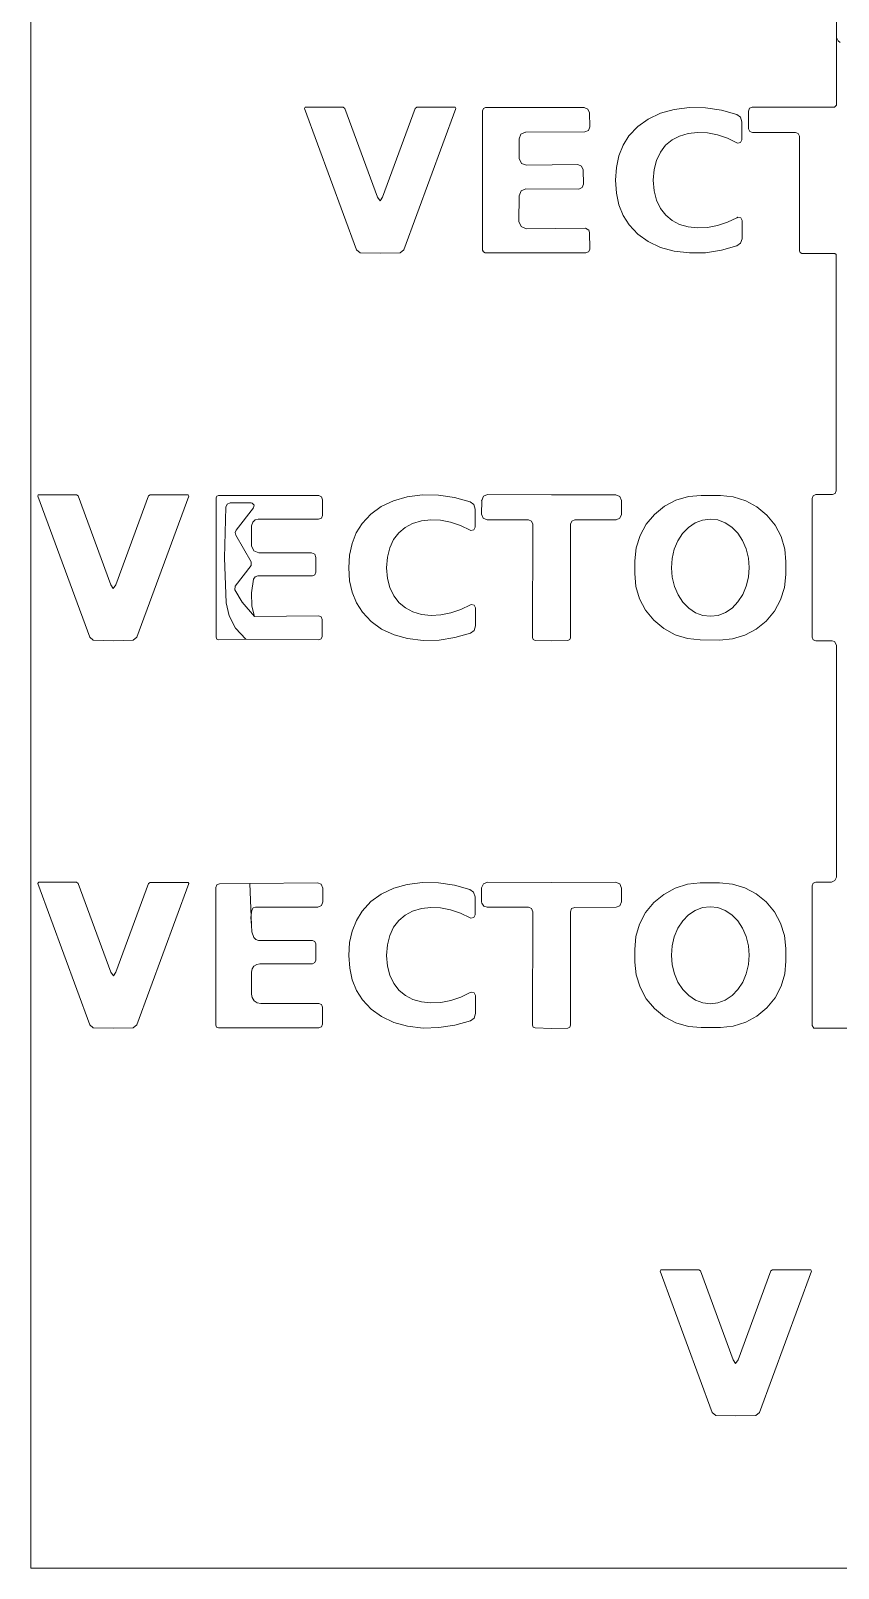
# Model space of a CAD drawing. Extents: x 0 to 650, y 0 to 488.
# Drawn here: x 0 to 127.1, y 0 to 242 of the extents above; entities that cross this region are included whole.
import ezdxf

# ---------------------------------------------------------------- set-up
doc = ezdxf.new("R2010")
doc.units = 0
doc.linetypes.add('Solid', pattern=[0])
doc.layers.add('Layer 1', color=7, linetype='Solid', lineweight=0)

msp = doc.modelspace()

# ---------------------------------------------------------------- linework, layer by layer
at = {"layer": 'Layer 1', "color": 9, "linetype": 'Solid', "lineweight": 0}
for p, q in [((126.91, 326.79), (126.87, 240.97)), ((126.87, 240.97), (126.86, 230.29)), ((43.19, 229.98), (43.09, 229.79)), ((43.22, 229.99), (43.19, 229.98)), ((49.19, 229.98), (43.22, 229.99)), ((49.45, 229.8), (49.19, 229.98)), ((60.81, 229.98), (60.55, 229.8)), ((66.79, 229.98), (60.81, 229.98)), ((66.81, 229.98), (66.79, 229.98)), ((66.92, 229.78), (66.81, 229.98)), ((87.13, 229.94), (71.6, 229.92)), ((87.73, 229.7), (87.13, 229.94)), ((103.71, 229.94), (101.28, 229.64)), ((106.22, 229.9), (103.71, 229.94)), ((113.6, 230.01), (113.16, 229.83)), ((126.57, 230.01), (113.6, 230.01)), ((126.86, 230.29), (126.57, 230.01)), ((43.09, 229.79), (51.27, 207.53)), ((54.6, 215.81), (49.45, 229.8)), ((60.55, 229.8), (55.39, 215.81)), ((58.72, 207.53), (66.92, 229.78)), ((71.26, 229.78), (71.12, 229.44)), ((71.12, 229.44), (71.12, 229.44)), ((71.12, 229.44), (71.13, 207.52)), ((71.6, 229.92), (71.26, 229.78)), ((87.98, 229.11), (87.73, 229.7)), ((88.03, 226.89), (87.98, 229.11)), ((97.19, 228.12), (95.56, 226.95)), ((99.15, 229.04), (97.19, 228.12)), ((101.28, 229.64), (99.15, 229.04)), ((108.73, 229.53), (106.22, 229.9)), ((111.17, 228.84), (108.73, 229.53)), ((111.75, 228.4), (111.17, 228.84)), ((111.97, 227.71), (111.75, 228.4)), ((111.98, 224.87), (111.97, 227.71)), ((113.16, 229.83), (112.98, 229.39)), ((112.98, 229.39), (112.98, 226.65)), ((76.89, 225.01), (77.18, 225.76)), ((77.18, 225.76), (77.92, 226.08)), ((77.92, 226.08), (77.93, 226.08)), ((77.93, 226.08), (87.24, 226.09)), ((87.24, 226.09), (87.8, 226.33)), ((87.24, 226.09), (87.24, 226.09)), ((87.8, 226.33), (88.03, 226.89)), ((94.18, 225.46), (93.27, 224)), ((95.56, 226.95), (94.18, 225.46)), ((100.97, 224.83), (102.13, 225.43)), ((102.13, 225.43), (103.51, 225.84)), ((103.51, 225.84), (104.98, 226.01)), ((104.98, 226.01), (106.54, 225.94)), ((106.54, 225.94), (108.12, 225.64)), ((108.12, 225.64), (109.68, 225.12)), ((109.68, 225.12), (111.18, 224.39)), ((112.98, 226.65), (112.99, 226.56)), ((112.99, 226.56), (113.2, 226.16)), ((113.2, 226.16), (113.63, 226)), ((113.63, 226), (120.42, 226)), ((120.42, 226), (120.84, 225.83)), ((120.84, 225.83), (121.01, 225.42)), ((121.01, 225.42), (121.01, 207.39)), ((76.92, 221.94), (76.89, 225.01)), ((93.27, 224), (92.6, 222.31)), ((98.51, 221.62), (99.13, 222.93)), ((99.13, 222.93), (99.96, 223.99)), ((99.96, 223.99), (100.97, 224.83)), ((111.18, 224.39), (111.31, 224.34)), ((111.31, 224.34), (111.77, 224.44)), ((111.77, 224.44), (111.98, 224.87)), ((76.92, 221.93), (76.92, 221.94)), ((77.26, 221.15), (76.92, 221.93)), ((78.05, 220.84), (77.26, 221.15)), ((86.12, 220.96), (78.05, 220.84)), ((86.72, 220.73), (86.12, 220.96)), ((86.98, 220.15), (86.72, 220.73)), ((92.2, 220.5), (92.07, 218.48)), ((92.6, 222.31), (92.2, 220.5)), ((98.15, 220.16), (98.51, 221.62)), ((86.84, 217.33), (87.05, 217.89)), ((87.05, 217.89), (86.98, 220.15)), ((92.07, 218.48), (92.21, 216.45)), ((98.02, 218.48), (98.15, 220.16)), ((98.15, 216.8), (98.02, 218.48)), ((55.03, 215.24), (54.6, 215.81)), ((55.39, 215.81), (55.04, 215.24)), ((76.85, 212.02), (76.89, 216.05)), ((76.89, 216.05), (77.2, 216.81)), ((77.2, 216.81), (77.95, 217.12)), ((77.95, 217.12), (86.27, 217.09)), ((86.27, 217.09), (86.28, 217.09)), ((86.28, 217.09), (86.84, 217.33)), ((92.21, 216.45), (92.61, 214.64)), ((98.52, 215.35), (98.15, 216.8)), ((55.04, 215.24), (55.03, 215.24)), ((92.61, 214.64), (93.28, 212.96)), ((99.14, 214.04), (98.52, 215.35)), ((99.98, 212.98), (99.14, 214.04)), ((77.19, 211.2), (76.85, 212.02)), ((76.85, 212.02), (76.85, 212.02)), ((78.01, 210.87), (77.19, 211.2)), ((87.32, 210.95), (78.01, 210.87)), ((87.88, 210.66), (87.32, 210.95)), ((87.99, 210.29), (87.88, 210.66)), ((93.28, 212.96), (94.2, 211.49)), ((94.2, 211.49), (95.58, 210.01)), ((100.99, 212.15), (99.98, 212.98)), ((102.15, 211.54), (100.99, 212.15)), ((103.52, 211.14), (102.15, 211.54)), ((105, 210.98), (103.52, 211.14)), ((106.56, 211.05), (105, 210.98)), ((108.14, 211.35), (106.56, 211.05)), ((109.7, 211.87), (108.14, 211.35)), ((111.19, 212.6), (109.7, 211.87)), ((111.32, 212.66), (111.19, 212.6)), ((111.79, 212.56), (111.32, 212.66)), ((112, 212.13), (111.79, 212.56)), ((111.99, 209.29), (112, 212.13)), ((88.02, 207.7), (87.99, 210.29)), ((95.58, 210.01), (97.22, 208.84)), ((97.22, 208.84), (99.17, 207.93)), ((108.76, 207.47), (111.19, 208.16)), ((111.19, 208.16), (111.77, 208.6)), ((111.77, 208.6), (111.99, 209.29)), ((51.27, 207.53), (51.84, 207.06)), ((51.84, 207.06), (55, 206.99)), ((55, 206.99), (58.15, 207.06)), ((58.15, 207.06), (58.72, 207.53)), ((71.13, 207.52), (71.13, 207.49)), ((71.13, 207.49), (71.27, 207.2)), ((71.27, 207.2), (71.57, 207.07)), ((71.57, 207.07), (87.4, 207.07)), ((87.4, 207.07), (87.79, 207.22)), ((87.79, 207.22), (88.01, 207.58)), ((88.01, 207.58), (88.02, 207.7)), ((99.17, 207.93), (101.3, 207.34)), ((101.3, 207.34), (103.74, 207.04)), ((103.74, 207.04), (106.25, 207.09)), ((106.25, 207.09), (108.76, 207.47)), ((121.01, 207.39), (121.13, 207.1)), ((121.13, 207.1), (121.42, 206.98)), ((121.42, 206.98), (126.62, 206.98)), ((126.62, 206.98), (126.82, 206.79)), ((126.82, 206.79), (126.82, 206.79)), ((126.82, 206.79), (126.82, 169.6)), ((126.82, 169.6), (126.64, 169.18)), ((1.19, 168.97), (1.09, 168.78)), ((1.09, 168.78), (9.28, 146.54)), ((1.22, 168.98), (1.19, 168.97)), ((7.19, 168.98), (1.22, 168.98)), ((7.45, 168.8), (7.19, 168.98)), ((12.6, 154.81), (7.45, 168.8)), ((18.54, 168.8), (13.4, 154.81)), ((16.72, 146.54), (24.91, 168.78)), ((18.8, 168.98), (18.54, 168.8)), ((24.78, 168.98), (18.8, 168.98)), ((24.8, 168.98), (24.78, 168.98)), ((24.91, 168.78), (24.8, 168.98)), ((29.3, 168.75), (29.19, 168.49)), ((29.19, 168.49), (29.19, 146.56)), ((29.56, 168.86), (29.3, 168.75)), ((45.27, 168.86), (29.56, 168.86)), ((45.34, 168.86), (45.27, 168.86)), ((45.77, 168.64), (45.34, 168.86)), ((45.94, 168.19), (45.77, 168.64)), ((45.94, 165.74), (45.94, 168.19)), ((55.18, 167.13), (53.55, 165.95)), ((57.13, 168.05), (55.18, 167.13)), ((59.26, 168.65), (57.13, 168.05)), ((61.7, 168.96), (59.26, 168.65)), ((64.2, 168.92), (61.7, 168.96)), ((66.71, 168.56), (64.2, 168.92)), ((69.16, 167.88), (66.71, 168.56)), ((69.74, 167.44), (69.16, 167.88)), ((69.96, 166.74), (69.74, 167.44)), ((71, 168.1), (70.99, 165.91)), ((71.26, 168.74), (71, 168.1)), ((71, 168.1), (71, 168.1)), ((71.9, 169), (71.26, 168.74)), ((82.01, 168.97), (71.9, 169)), ((92.11, 168.98), (82.01, 168.97)), ((92.75, 168.72), (92.11, 168.98)), ((93.01, 168.09), (92.75, 168.72)), ((93.01, 168.08), (93.01, 168.09)), ((93.01, 165.89), (93.01, 168.08)), ((99.79, 167.18), (98.21, 165.9)), ((101.59, 168.13), (99.79, 167.18)), ((103.54, 168.7), (101.59, 168.13)), ((105.57, 168.89), (103.54, 168.7)), ((108.59, 168.87), (105.57, 168.89)), ((110.61, 168.66), (108.59, 168.87)), ((112.56, 168.05), (110.61, 168.66)), ((114.34, 167.08), (112.56, 168.05)), ((115.91, 165.78), (114.34, 167.08)), ((123.19, 168.82), (123.01, 168.38)), ((123.01, 168.38), (123.01, 146.56)), ((123.63, 169), (123.19, 168.82)), ((126.22, 169), (123.63, 169)), ((126.64, 169.18), (126.22, 169)), ((34.77, 164.07), (34.97, 164.69)), ((34.97, 164.69), (35.35, 165.01)), ((35.35, 165.01), (35.82, 165.12)), ((35.82, 165.12), (45.32, 165.12)), ((45.32, 165.12), (45.76, 165.3)), ((45.76, 165.3), (45.94, 165.74)), ((53.55, 165.95), (52.17, 164.46)), ((60.12, 164.45), (61.5, 164.86)), ((61.5, 164.86), (62.97, 165.03)), ((62.97, 165.03), (64.53, 164.96)), ((64.53, 164.96), (66.11, 164.67)), ((66.11, 164.67), (67.67, 164.15)), ((69.97, 163.9), (69.96, 166.74)), ((70.99, 165.91), (71.24, 165.31)), ((71.24, 165.31), (71.85, 165.05)), ((71.85, 165.05), (78.36, 165.04)), ((78.36, 165.04), (78.84, 164.84)), ((78.84, 164.84), (79.04, 164.36)), ((84.97, 164.36), (85.17, 164.84)), ((85.17, 164.84), (85.65, 165.04)), ((85.65, 165.04), (85.65, 165.04)), ((85.65, 165.04), (92.16, 165.04)), ((92.16, 165.04), (92.76, 165.29)), ((92.16, 165.04), (92.16, 165.04)), ((92.76, 165.29), (93.01, 165.89)), ((98.21, 165.9), (96.91, 164.34)), ((105.77, 165), (104.62, 164.56)), ((106.96, 165.15), (105.77, 165)), ((108.16, 165.01), (106.96, 165.15)), ((109.31, 164.58), (108.16, 165.01)), ((117.19, 164.2), (115.91, 165.78)), ((34.77, 160.96), (34.77, 164.07)), ((51.26, 163), (50.59, 161.31)), ((52.17, 164.46), (51.26, 163)), ((57.13, 161.94), (57.96, 163)), ((57.96, 163), (58.97, 163.84)), ((58.97, 163.84), (60.12, 164.45)), ((67.67, 164.15), (69.17, 163.43)), ((69.17, 163.43), (69.3, 163.37)), ((69.3, 163.37), (69.77, 163.47)), ((69.77, 163.47), (69.97, 163.9)), ((79.04, 164.36), (79.01, 146.49)), ((84.97, 146.48), (84.97, 164.36)), ((95.94, 162.55), (95.33, 160.61)), ((96.91, 164.34), (95.94, 162.55)), ((102.64, 162.89), (101.88, 161.73)), ((103.56, 163.85), (102.64, 162.89)), ((104.62, 164.56), (103.56, 163.85)), ((110.37, 163.87), (109.31, 164.58)), ((111.31, 162.92), (110.37, 163.87)), ((112.07, 161.77), (111.31, 162.92)), ((118.13, 162.39), (117.19, 164.2)), ((118.71, 160.44), (118.13, 162.39)), ((35.1, 160.15), (34.77, 160.96)), ((35.91, 159.82), (35.1, 160.15)), ((44.22, 159.82), (35.91, 159.82)), ((44.71, 159.62), (44.22, 159.82)), ((50.59, 161.31), (50.2, 159.49)), ((56.15, 159.17), (56.51, 160.62)), ((56.51, 160.62), (57.13, 161.94)), ((95.33, 160.61), (95.12, 158.58)), ((101.32, 160.41), (100.97, 158.97)), ((101.88, 161.73), (101.32, 160.41)), ((112.64, 160.45), (112.07, 161.77)), ((113, 159.01), (112.64, 160.45)), ((118.9, 158.42), (118.71, 160.44)), ((44.91, 159.13), (44.71, 159.62)), ((44.91, 156.8), (44.91, 159.13)), ((50.2, 159.49), (50.07, 157.47)), ((50.07, 157.47), (50.21, 155.45)), ((56.03, 157.49), (56.15, 159.17)), ((56.16, 155.81), (56.03, 157.49)), ((95.12, 158.58), (95.1, 156.58)), ((100.97, 158.97), (100.86, 157.48)), ((100.86, 157.48), (100.98, 155.99)), ((113.12, 157.52), (113, 159.01)), ((113.01, 156.03), (113.12, 157.52)), ((118.88, 156.42), (118.9, 158.42)), ((34.74, 153.54), (35.09, 155.68)), ((35.09, 155.68), (35.34, 156.06)), ((35.34, 156.06), (35.77, 156.21)), ((35.77, 156.21), (44.32, 156.21)), ((44.32, 156.21), (44.35, 156.21)), ((44.35, 156.21), (44.75, 156.39)), ((44.75, 156.39), (44.91, 156.8)), ((50.21, 155.45), (50.62, 153.64)), ((56.53, 154.36), (56.16, 155.81)), ((95.1, 156.58), (95.29, 154.56)), ((100.98, 155.99), (101.34, 154.55)), ((112.66, 154.59), (113.01, 156.03)), ((118.67, 154.39), (118.88, 156.42)), ((12.96, 154.24), (12.6, 154.81)), ((12.97, 154.24), (12.96, 154.24)), ((13.4, 154.81), (12.97, 154.24)), ((34.83, 151.47), (34.74, 153.54)), ((50.62, 153.64), (51.3, 151.95)), ((57.15, 153.05), (56.53, 154.36)), ((57.99, 151.99), (57.15, 153.05)), ((95.29, 154.56), (95.87, 152.61)), ((95.87, 152.61), (96.81, 150.8)), ((101.34, 154.55), (101.91, 153.23)), ((101.91, 153.23), (102.67, 152.08)), ((111.34, 152.11), (112.1, 153.27)), ((112.1, 153.27), (112.66, 154.59)), ((118.06, 152.45), (118.67, 154.39)), ((35.22, 149.84), (34.83, 151.47)), ((51.3, 151.95), (52.22, 150.49)), ((52.22, 150.49), (53.6, 149.01)), ((59.01, 151.16), (57.99, 151.99)), ((60.17, 150.56), (59.01, 151.16)), ((61.54, 150.15), (60.17, 150.56)), ((63.02, 149.99), (61.54, 150.15)), ((64.58, 150.07), (63.02, 149.99)), ((66.16, 150.38), (64.58, 150.07)), ((67.72, 150.9), (66.16, 150.38)), ((69.21, 151.64), (67.72, 150.9)), ((69.34, 151.69), (69.21, 151.64)), ((69.81, 151.6), (69.34, 151.69)), ((70.02, 151.17), (69.81, 151.6)), ((70.02, 148.33), (70.02, 151.17)), ((96.81, 150.8), (98.09, 149.22)), ((102.67, 152.08), (103.61, 151.13)), ((103.61, 151.13), (104.67, 150.42)), ((104.67, 150.42), (105.82, 149.99)), ((108.21, 150), (109.36, 150.44)), ((109.36, 150.44), (110.42, 151.15)), ((110.42, 151.15), (111.34, 152.11)), ((115.79, 149.1), (117.09, 150.66)), ((117.09, 150.66), (118.06, 152.45)), ((53.6, 149.01), (55.24, 147.85)), ((55.24, 147.85), (57.2, 146.94)), ((69.8, 147.63), (70.02, 148.33)), ((98.09, 149.22), (99.66, 147.92)), ((99.66, 147.92), (101.44, 146.95)), ((105.82, 149.99), (107.02, 149.85)), ((107.02, 149.85), (108.21, 150)), ((112.41, 146.87), (114.21, 147.82)), ((114.21, 147.82), (115.79, 149.1)), ((9.28, 146.54), (9.85, 146.07)), ((9.85, 146.07), (13, 146)), ((13, 146), (16.15, 146.07)), ((16.15, 146.07), (16.72, 146.54)), ((29.19, 146.56), (29.19, 146.55)), ((29.19, 146.55), (29.32, 146.25)), ((29.32, 146.25), (29.63, 146.14)), ((29.63, 146.14), (33.84, 146.27)), ((57.2, 146.94), (59.33, 146.35)), ((59.33, 146.35), (61.77, 146.06)), ((61.77, 146.06), (64.28, 146.11)), ((64.28, 146.11), (66.79, 146.49)), ((66.79, 146.49), (69.22, 147.19)), ((69.22, 147.19), (69.8, 147.63)), ((79.01, 146.49), (79.12, 146.19)), ((79.12, 146.19), (79.4, 146.04)), ((79.4, 146.04), (81.99, 145.99)), ((81.99, 145.99), (84.58, 146.04)), ((84.58, 146.04), (84.86, 146.19)), ((84.86, 146.19), (84.97, 146.48)), ((101.44, 146.95), (103.39, 146.34)), ((103.39, 146.34), (105.41, 146.13)), ((105.41, 146.13), (108.43, 146.11)), ((108.43, 146.11), (110.46, 146.3)), ((110.46, 146.3), (112.41, 146.87)), ((123.01, 146.56), (123.18, 146.16)), ((123.18, 146.16), (123.58, 145.99)), ((123.58, 145.99), (126.18, 145.99)), ((126.18, 145.99), (126.54, 145.88)), ((126.54, 145.88), (126.84, 145.33)), ((126.84, 145.33), (126.84, 108.78)), ((1.2, 107.97), (1.1, 107.78)), ((1.1, 107.78), (9.28, 85.54)), ((1.23, 107.98), (1.2, 107.97)), ((7.2, 107.98), (1.23, 107.98)), ((7.46, 107.8), (7.2, 107.98)), ((12.6, 93.81), (7.46, 107.8)), ((18.54, 107.79), (13.39, 93.81)), ((16.72, 85.54), (24.9, 107.77)), ((18.8, 107.97), (18.54, 107.79)), ((24.77, 107.97), (18.8, 107.97)), ((24.8, 107.97), (24.77, 107.97)), ((24.9, 107.77), (24.8, 107.97)), ((29.32, 107.56), (29.15, 107.16)), ((29.15, 107.16), (29.15, 85.5)), ((29.72, 107.73), (29.32, 107.56)), ((34.48, 107.78), (29.72, 107.73)), ((45.14, 107.9), (34.48, 107.78)), ((45.75, 107.66), (45.14, 107.9)), ((46, 107.06), (45.75, 107.66)), ((46, 104.9), (46, 107.06)), ((46, 107.06), (46, 107.06)), ((57.14, 107.03), (55.19, 106.11)), ((59.26, 107.63), (57.14, 107.03)), ((61.7, 107.94), (59.26, 107.63)), ((64.21, 107.9), (61.7, 107.94)), ((66.71, 107.53), (64.21, 107.9)), ((69.15, 106.85), (66.71, 107.53)), ((69.73, 106.41), (69.15, 106.85)), ((71.26, 107.72), (70.99, 107.09)), ((70.99, 107.09), (70.99, 107.09)), ((70.99, 107.09), (70.99, 104.9)), ((71.9, 107.98), (71.26, 107.72)), ((82, 107.96), (71.9, 107.98)), ((92.09, 107.98), (82, 107.96)), ((92.73, 107.72), (92.09, 107.98)), ((93, 107.08), (92.73, 107.72)), ((93, 104.89), (93, 107.08)), ((93, 107.08), (93, 107.08)), ((101.44, 107.05), (99.66, 106.08)), ((103.39, 107.66), (101.44, 107.05)), ((105.41, 107.87), (103.39, 107.66)), ((108.43, 107.89), (105.41, 107.87)), ((110.46, 107.7), (108.43, 107.89)), ((112.41, 107.13), (110.46, 107.7)), ((114.21, 106.18), (112.41, 107.13)), ((123.18, 107.84), (123.01, 107.42)), ((123.01, 107.42), (123.01, 85.46)), ((123.6, 108.01), (123.18, 107.84)), ((126.07, 108.01), (123.6, 108.01)), ((126.61, 108.24), (126.07, 108.01)), ((126.84, 108.78), (126.61, 108.24)), ((35.02, 103.95), (35.41, 104.09)), ((35.41, 104.09), (45.18, 104.09)), ((45.18, 104.09), (45.76, 104.33)), ((45.76, 104.33), (46, 104.9)), ((46, 104.9), (46, 104.9)), ((53.55, 104.93), (52.18, 103.45)), ((55.19, 106.11), (53.55, 104.93)), ((69.96, 105.71), (69.73, 106.41)), ((69.97, 102.87), (69.96, 105.71)), ((70.99, 104.9), (71.02, 104.68)), ((71.02, 104.68), (71.32, 104.22)), ((71.32, 104.22), (71.84, 104.04)), ((92.15, 104.04), (92.75, 104.29)), ((92.75, 104.29), (93, 104.89)), ((98.09, 104.78), (96.81, 103.2)), ((99.66, 106.08), (98.09, 104.78)), ((106.98, 104.14), (105.78, 103.99)), ((108.17, 104), (106.98, 104.14)), ((115.79, 104.9), (114.21, 106.18)), ((117.09, 103.34), (115.79, 104.9)), ((34.67, 102.43), (34.81, 103.59)), ((34.74, 101.22), (34.67, 102.43)), ((34.81, 103.59), (35.02, 103.95)), ((51.27, 101.98), (50.6, 100.29)), ((52.18, 103.45), (51.27, 101.98)), ((57.13, 100.92), (57.96, 101.99)), ((57.96, 101.99), (58.97, 102.82)), ((58.97, 102.82), (60.12, 103.43)), ((60.12, 103.43), (61.5, 103.84)), ((61.5, 103.84), (62.97, 104.01)), ((62.97, 104.01), (64.53, 103.94)), ((64.53, 103.94), (66.11, 103.64)), ((66.11, 103.64), (67.67, 103.13)), ((67.67, 103.13), (69.17, 102.4)), ((69.17, 102.4), (69.3, 102.35)), ((69.3, 102.35), (69.76, 102.44)), ((69.76, 102.44), (69.97, 102.87)), ((71.84, 104.04), (78.35, 104.04)), ((78.35, 104.04), (78.83, 103.84)), ((78.83, 103.84), (79.03, 103.35)), ((79.03, 103.35), (79.01, 85.49)), ((84.96, 103.35), (85.16, 103.83)), ((84.97, 85.49), (84.96, 103.35)), ((85.16, 103.83), (85.64, 104.03)), ((85.64, 104.03), (92.15, 104.04)), ((96.81, 103.2), (95.87, 101.39)), ((102.65, 101.89), (101.89, 100.74)), ((103.57, 102.85), (102.65, 101.89)), ((104.63, 103.55), (103.57, 102.85)), ((105.78, 103.99), (104.63, 103.55)), ((109.32, 103.56), (108.17, 104)), ((110.38, 102.86), (109.32, 103.56)), ((111.32, 101.91), (110.38, 102.86)), ((112.08, 100.75), (111.32, 101.91)), ((118.06, 101.55), (117.09, 103.34)), ((34.79, 100.16), (34.74, 101.22)), ((35.1, 99.28), (34.79, 100.16)), ((35.42, 98.95), (35.1, 99.28)), ((50.6, 100.29), (50.2, 98.48)), ((56.15, 98.15), (56.51, 99.61)), ((56.51, 99.61), (57.13, 100.92)), ((95.29, 99.44), (95.1, 97.42)), ((95.87, 101.39), (95.29, 99.44)), ((101.32, 99.41), (100.98, 97.98)), ((101.89, 100.74), (101.32, 99.41)), ((112.65, 99.43), (112.08, 100.75)), ((113, 98), (112.65, 99.43)), ((118.67, 99.61), (118.06, 101.55)), ((118.88, 97.58), (118.67, 99.61)), ((35.87, 98.83), (35.42, 98.95)), ((44.37, 98.83), (35.87, 98.83)), ((44.74, 98.67), (44.37, 98.83)), ((44.9, 98.3), (44.74, 98.67)), ((44.9, 95.73), (44.9, 98.3)), ((50.2, 98.48), (50.07, 96.46)), ((56.03, 96.47), (56.15, 98.15)), ((95.1, 97.42), (95.12, 95.42)), ((100.98, 97.98), (100.86, 96.49)), ((113.12, 96.51), (113, 98)), ((118.9, 95.58), (118.88, 97.58)), ((34.85, 94.34), (35.14, 94.77)), ((35.14, 94.77), (35.58, 95.06)), ((35.58, 95.06), (36.09, 95.16)), ((36.09, 95.16), (44.34, 95.16)), ((44.34, 95.16), (44.74, 95.33)), ((44.34, 95.16), (44.34, 95.16)), ((44.74, 95.33), (44.9, 95.73)), ((50.07, 96.46), (50.22, 94.44)), ((50.22, 94.44), (50.62, 92.63)), ((56.16, 94.8), (56.03, 96.47)), ((56.53, 93.35), (56.16, 94.8)), ((95.12, 95.42), (95.33, 93.39)), ((100.86, 96.49), (100.98, 95)), ((100.98, 95), (101.33, 93.57)), ((112.66, 93.59), (113, 95.02)), ((113, 95.02), (113.12, 96.51)), ((118.71, 93.56), (118.9, 95.58)), ((13.03, 93.25), (12.6, 93.81)), ((13.04, 93.25), (13.03, 93.25)), ((13.39, 93.81), (13.04, 93.25)), ((34.75, 93.83), (34.85, 94.34)), ((34.75, 90.38), (34.75, 93.83)), ((50.62, 92.63), (51.3, 90.94)), ((57.15, 92.04), (56.53, 93.35)), ((57.99, 90.97), (57.15, 92.04)), ((95.33, 93.39), (95.94, 91.45)), ((101.33, 93.57), (101.9, 92.25)), ((101.9, 92.25), (102.66, 91.09)), ((111.33, 91.11), (112.09, 92.26)), ((112.09, 92.26), (112.66, 93.59)), ((118.13, 91.61), (118.71, 93.56)), ((34.86, 89.82), (34.75, 90.38)), ((35.18, 89.34), (34.86, 89.82)), ((51.3, 90.94), (52.21, 89.48)), ((59, 90.15), (57.99, 90.97)), ((60.16, 89.54), (59, 90.15)), ((67.71, 89.88), (66.15, 89.36)), ((69.2, 90.62), (67.71, 89.88)), ((69.33, 90.67), (69.2, 90.62)), ((69.79, 90.58), (69.33, 90.67)), ((70, 90.15), (69.79, 90.58)), ((70, 87.31), (70, 90.15)), ((95.94, 91.45), (96.91, 89.66)), ((96.91, 89.66), (98.21, 88.1)), ((102.66, 91.09), (103.6, 90.14)), ((103.6, 90.14), (104.66, 89.44)), ((109.35, 89.45), (110.41, 90.15)), ((110.41, 90.15), (111.33, 91.11)), ((115.91, 88.22), (117.19, 89.8)), ((117.19, 89.8), (118.13, 91.61)), ((35.66, 89.02), (35.18, 89.34)), ((36.22, 88.91), (35.66, 89.02)), ((45.34, 88.91), (36.22, 88.91)), ((45.76, 88.73), (45.34, 88.91)), ((45.94, 88.31), (45.76, 88.73)), ((45.94, 85.66), (45.94, 88.31)), ((52.21, 89.48), (53.6, 88.01)), ((53.6, 88.01), (55.24, 86.84)), ((61.54, 89.14), (60.16, 89.54)), ((63.01, 88.98), (61.54, 89.14)), ((64.57, 89.05), (63.01, 88.98)), ((66.15, 89.36), (64.57, 89.05)), ((69.79, 86.61), (70, 87.31)), ((98.21, 88.1), (99.79, 86.82)), ((104.66, 89.44), (105.81, 89)), ((105.81, 89), (107, 88.86)), ((107, 88.86), (108.2, 89.01)), ((108.2, 89.01), (109.35, 89.45)), ((114.34, 86.92), (115.91, 88.22)), ((9.28, 85.54), (9.85, 85.08)), ((9.85, 85.08), (13, 85.01)), ((13, 85.01), (16.15, 85.08)), ((16.15, 85.08), (16.72, 85.54)), ((29.15, 85.5), (29.27, 85.2)), ((29.27, 85.2), (29.57, 85.08)), ((29.57, 85.08), (45.36, 85.08)), ((45.36, 85.08), (45.77, 85.25)), ((45.77, 85.25), (45.94, 85.66)), ((55.24, 86.84), (57.19, 85.93)), ((57.19, 85.93), (59.32, 85.34)), ((59.32, 85.34), (61.76, 85.04)), ((61.76, 85.04), (64.27, 85.1)), ((64.27, 85.1), (66.77, 85.48)), ((66.77, 85.48), (69.21, 86.17)), ((69.21, 86.17), (69.79, 86.61)), ((79.01, 85.49), (79.12, 85.19)), ((79.12, 85.19), (79.4, 85.05)), ((79.4, 85.05), (81.99, 84.99)), ((81.99, 84.99), (84.58, 85.04)), ((84.58, 85.04), (84.85, 85.19)), ((84.85, 85.19), (84.97, 85.49)), ((99.79, 86.82), (101.59, 85.87)), ((101.59, 85.87), (103.54, 85.3)), ((103.54, 85.3), (105.57, 85.11)), ((105.57, 85.11), (108.59, 85.13)), ((108.59, 85.13), (110.61, 85.34)), ((110.61, 85.34), (112.56, 85.95)), ((112.56, 85.95), (114.34, 86.92)), ((123.01, 85.46), (123.28, 85.04)), ((123.28, 85.04), (123.47, 85)), ((123.47, 85), (128.56, 85)), ((99.19, 46.98), (99.08, 46.78)), ((99.08, 46.78), (107.27, 24.54)), ((99.21, 46.98), (99.19, 46.98)), ((105.19, 46.98), (99.21, 46.98)), ((105.45, 46.8), (105.19, 46.98)), ((110.6, 32.81), (105.45, 46.8)), ((116.54, 46.8), (111.39, 32.81)), ((114.72, 24.54), (122.91, 46.78)), ((116.8, 46.98), (116.54, 46.8)), ((122.78, 46.98), (116.8, 46.98)), ((122.81, 46.98), (122.78, 46.98)), ((122.91, 46.78), (122.81, 46.98)), ((110.96, 32.24), (110.6, 32.81)), ((110.97, 32.24), (110.96, 32.24)), ((111.39, 32.81), (110.97, 32.24)), ((107.27, 24.54), (107.84, 24.07)), ((114.15, 24.07), (114.72, 24.54)), ((107.84, 24.07), (111, 24)), ((111, 24), (114.15, 24.07))]:
    msp.add_line(p, q, dxfattribs=at)
at = {"layer": 'Layer 1', "color": 7, "linetype": 'Solid', "lineweight": 0}
for p, q in [((0, 0), (0, 269.9)), ((650, 0), (0, 0))]:
    msp.add_line(p, q, dxfattribs=at)
at = {"layer": 'Layer 1', "color": 251, "linetype": 'Solid', "lineweight": 0}
for p, q in [((127.11, 240.45), (126.87, 240.97)), ((127.44, 240.2), (127.11, 240.45)), ((34.74, 101.22), (34.48, 107.78))]:
    msp.add_line(p, q, dxfattribs=at)
at = {"layer": 'Layer 1', "color": 250, "linetype": 'Solid', "lineweight": 0}
for p, q in [((30.69, 167.01), (30.5, 159.05)), ((30.92, 167.5), (30.69, 167.01)), ((31.42, 167.7), (30.92, 167.5)), ((34.71, 167.7), (31.42, 167.7)), ((34.86, 167.68), (34.71, 167.7)), ((35.15, 167.37), (34.86, 167.68)), ((35.07, 166.95), (35.15, 167.37)), ((32.34, 163.41), (35.07, 166.95)), ((32.2, 163.03), (32.34, 163.41)), ((32.29, 162.63), (32.2, 163.03)), ((34.72, 158.41), (32.29, 162.63)), ((30.5, 159.05), (30.79, 151.96)), ((32.18, 154.61), (34.69, 157.85)), ((34.69, 157.85), (34.72, 158.41)), ((32.12, 154), (32.18, 154.61)), ((33.29, 152.05), (32.12, 154)), ((30.79, 151.96), (31.22, 149.93)), ((35.22, 149.84), (33.29, 152.05)), ((31.22, 149.93), (31.22, 149.93)), ((31.22, 149.93), (32.24, 147.99)), ((32.24, 147.99), (33.84, 146.27))]:
    msp.add_line(p, q, dxfattribs=at)
at = {"layer": 'Layer 1', "color": 252, "linetype": 'Solid', "lineweight": 0}
for p, q in [((45.33, 149.91), (35.22, 149.84)), ((45.72, 149.75), (45.33, 149.91)), ((45.89, 149.36), (45.72, 149.75)), ((45.89, 146.69), (45.89, 149.36)), ((45.89, 149.36), (45.89, 149.36)), ((33.84, 146.27), (45.35, 146.16)), ((45.35, 146.16), (45.73, 146.31)), ((45.73, 146.31), (45.89, 146.69)), ((45.89, 146.69), (45.89, 146.69))]:
    msp.add_line(p, q, dxfattribs=at)
at = {"layer": 'Layer 1', "color": 9, "linetype": 'Solid', "lineweight": 0}
for p in [(111.32, 212.66), (71, 168.1)]:
    msp.add_point(p, dxfattribs=at)

doc.saveas('drawing.dxf')
